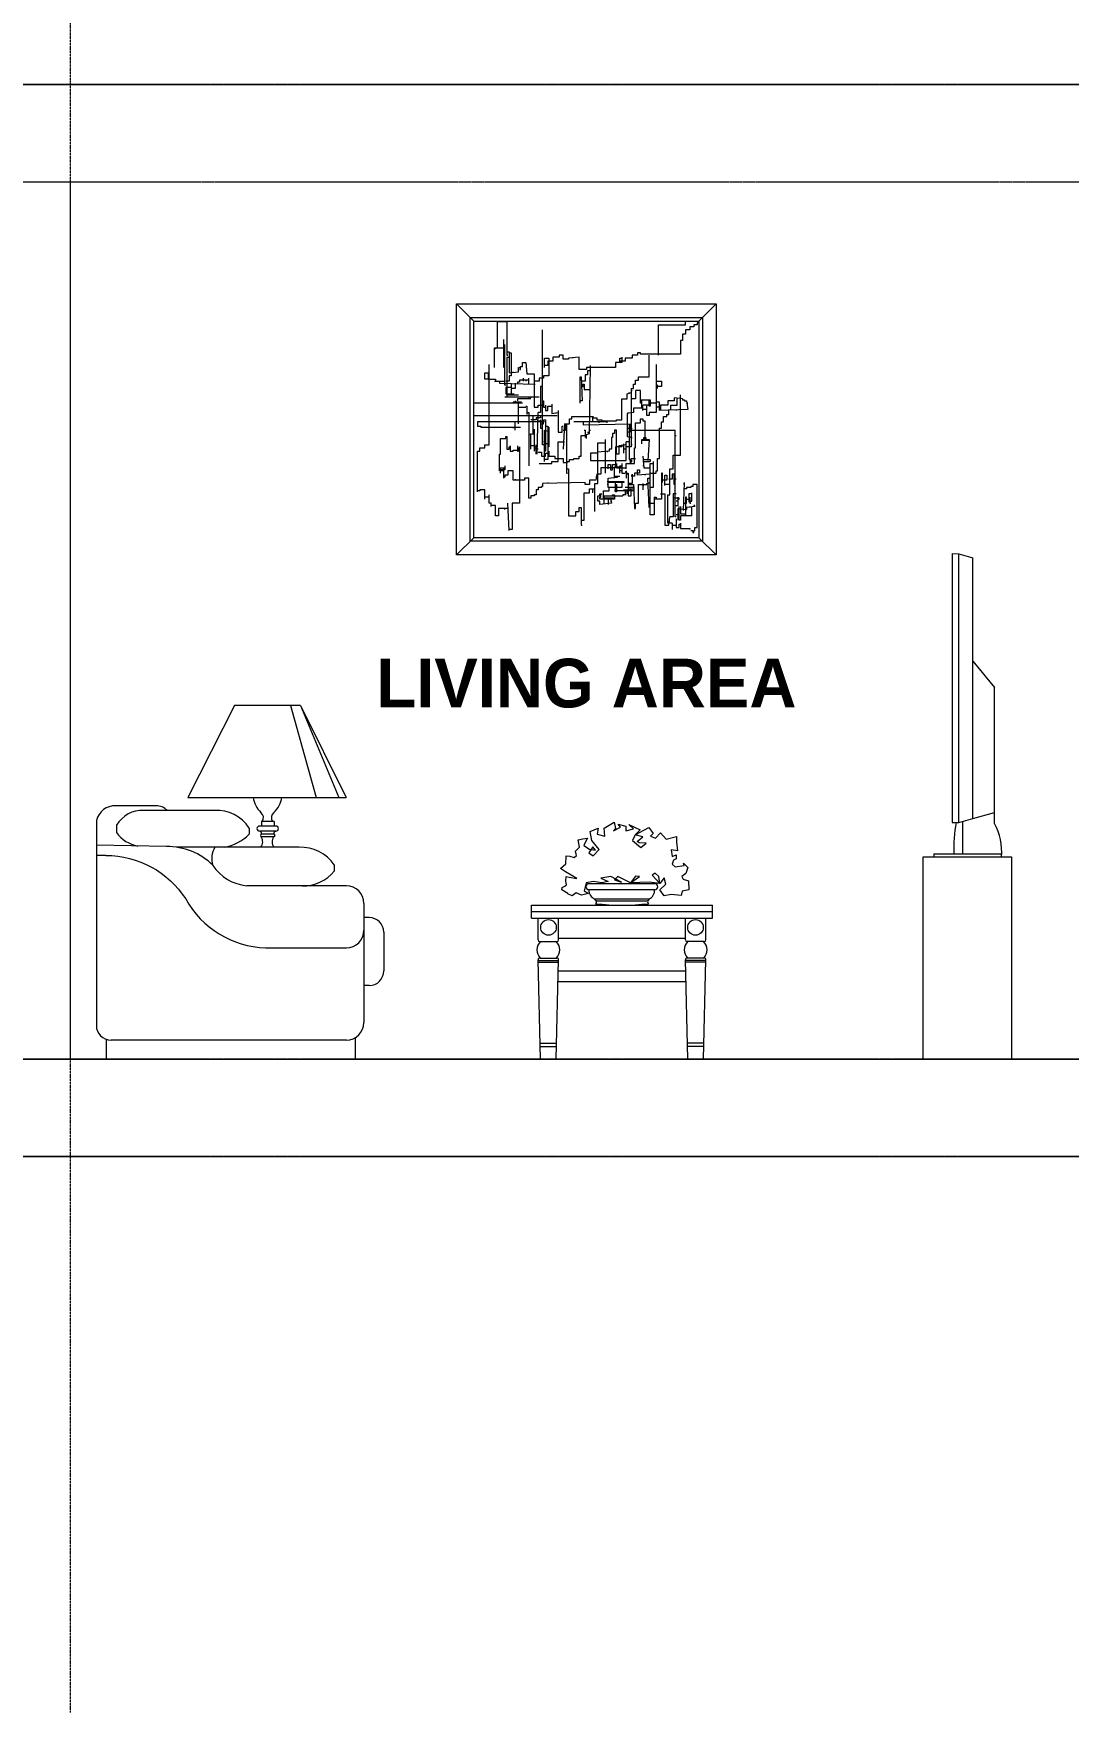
# Model space of a CAD drawing. Header units: millimetres. Extents: x 1634676 to 2568129, y -408635 to -190573.
# Drawn here: x 2462562 to 2465747, y -359961 to -354794 of the extents above; entities that cross this region are included whole.
import ezdxf
from ezdxf.enums import TextEntityAlignment as Align

# ---------------------------------------------------------------- set-up
doc = ezdxf.new("R2010")
doc.units = ezdxf.units.MM
doc.header["$MEASUREMENT"] = 0
for name, pattern in [('CENTERX2', [4, 2.5, -0.5, 0.5, -0.5]), ('PHANTOM', [2.5, 1.25, -0.25, 0.25, -0.25, 0.25, -0.25]), ('PHANTOMX2', [5, 2.5, -0.5, 0.5, -0.5, 0.5, -0.5])]:
    doc.linetypes.add(name, pattern=pattern)
doc.layers.get('0').update_dxf_attribs({"lineweight": 15})
for name, color, linetype, lineweight in [('.2', 2, 'Continuous', 20), ('ST-ANNOT_A', 74, 'Continuous', 20), ('ST-DIM_E', 250, 'Continuous', 13), ('ST-GRID_E', 250, 'PHANTOM', 15), ('ST-HATCH_E', 250, 'Continuous', 9)]:
    doc.layers.add(name, color=color, linetype=linetype, lineweight=lineweight)
doc.styles.add('ST_TEXT', font='romans.shx', dxfattribs={"width": 0.75})
doc.styles.add('txt100-2', font='GOTHICB.TTF', dxfattribs={"height": 0.2})

# ---------------------------------------------------------------- blocks, each defined once
blk = doc.blocks.new('sfdfsdfff')
at = {"layer": 'ST-DIM_E', "linetype": 'PHANTOMX2', "ltscale": 2}
for p, q in [((1649162.4, -272743.3), (1631761, -272743.3)), ((1649162.4, -275743.3), (1631927.5, -275743.3)), ((1649162.4, -276043.3), (1632708.2, -276043.3))]:
    blk.add_line(p, q, dxfattribs=at)
blk = doc.blocks.new('*U1402')
at = {"layer": 'ST-GRID_E', "ltscale": 5}
blk.add_line((0, 0), (0, -18902), dxfattribs=at)
at = {"layer": 'ST-ANNOT_A', "color": 7, "style": 'ST_TEXT', "width": 0.75}
blk.add_attdef('A', text='', height=800, dxfattribs=at).set_placement((0, 1300), align=Align.MIDDLE_CENTER)
blk = doc.blocks.new('sfsdfsdf')
at = {"layer": 'ST-DIM_E', "ltscale": 2, "xscale": 0.375, "yscale": 0.375, "zscale": 0.375}
blk.add_blockref('*U1402', (1637534.5, -270665.7), dxfattribs=at)

msp = doc.modelspace()

# ---------------------------------------------------------------- linework, layer by layer
at = {"layer": '.2', "ltscale": 2}
for p, q in [((2460675.1, -354950.8), (2472802.7, -354950.8)), ((2456754.6, -358250.8), (2473744.1, -358250.8))]:
    msp.add_line(p, q, dxfattribs=at)
at = {"layer": '.2', "color": 1, "linetype": 'Continuous', "ltscale": 3}
msp.add_line((2460925.1, -357950.8), (2470952.7, -357950.8), dxfattribs=at)
at = {"layer": '.2', "linetype": 'CENTERX2', "ltscale": 2}
msp.add_lwpolyline([(2460240.3, -355250.8), (2474704, -355250.8)], dxfattribs=at)
at = {"layer": 'ST-HATCH_E', "linetype": 'Continuous', "lineweight": 5, "ltscale": 3}
for p, q in [((2462675.1, -355250.8), (2462675.1, -357950.8)), ((2463863.2, -355625.6), (2464663.2, -355625.6)), ((2463863.2, -356398.9), (2463863.2, -355625.6)), ((2463916.5, -355678.9), (2463863.2, -355625.6)), ((2464609.9, -355678.9), (2464663.2, -355625.6)), ((2464663.2, -355625.6), (2464663.2, -356398.9)), ((2463989.8, -355761), (2463989.8, -355680.7)), ((2463989.8, -355680.7), (2464018.8, -355680.7)), ((2464018.8, -355680.7), (2464018.8, -355783.5)), ((2464128.1, -356059.9), (2464128.1, -355706.4)), ((2464485.1, -355690.3), (2464568.7, -355690.3)), ((2464485.1, -355783.5), (2464485.1, -355690.3)), ((2464568.7, -355690.3), (2464568.7, -355678.9)), ((2464581.5, -355706.4), (2464568.7, -355706.4)), ((2464568.7, -355706.4), (2464568.7, -355719.2)), ((2464581.5, -355696.7), (2464581.5, -355706.4)), ((2464594.4, -355696.7), (2464581.5, -355696.7)), ((2464604.1, -355690.3), (2464594.4, -355690.3)), ((2464594.4, -355690.3), (2464594.4, -355696.7)), ((2464604.1, -355683.9), (2464604.1, -355690.3)), ((2464609.9, -355683.9), (2464604.1, -355683.9)), ((2463980.2, -355761), (2464009.1, -355761)), ((2463980.2, -355822.1), (2463980.2, -355761)), ((2463983.4, -355764.2), (2463980.2, -355764.2)), ((2463983.4, -355761), (2463983.4, -355764.2)), ((2464009.1, -355822.1), (2464009.1, -355735.3)), ((2464012.3, -355876.7), (2464012.3, -355751.4)), ((2464552.6, -355738.5), (2464552.6, -355780.3)), ((2464559, -355738.5), (2464552.6, -355738.5)), ((2464568.7, -355719.2), (2464559, -355719.2)), ((2464559, -355719.2), (2464559, -355738.5)), ((2463964.1, -356059.9), (2463964.1, -355812.4)), ((2464012.3, -355818.8), (2464009.1, -355818.8)), ((2464018.8, -355783.5), (2464022, -355783.5)), ((2464018.8, -355789.9), (2464025.2, -355789.9)), ((2464018.8, -355789.9), (2464018.8, -355912)), ((2464022, -355773.9), (2464025.2, -355773.9)), ((2464025.2, -355773.9), (2464025.2, -355838.1)), ((2464025.2, -355777.1), (2464031.6, -355777.1)), ((2464031.6, -355777.1), (2464031.6, -355847.8)), ((2464060.6, -355828.5), (2464060.6, -355818.8)), ((2464060.6, -355818.8), (2464067, -355818.8)), ((2464067, -355818.8), (2464067, -355806)), ((2464067, -355806), (2464076.7, -355806)), ((2464076.7, -355806), (2464079.9, -355841.3)), ((2464134.5, -355822.1), (2464134.5, -355793.1)), ((2464134.5, -355793.1), (2464147.4, -355793.1)), ((2464144.2, -355815.6), (2464134.5, -355815.6)), ((2464160.3, -355802.8), (2464144.2, -355802.8)), ((2464144.2, -355802.8), (2464144.2, -355815.6)), ((2464147.4, -355793.1), (2464147.4, -355847.8)), ((2464160.3, -355789.9), (2464160.3, -355802.8)), ((2464179.6, -355789.9), (2464160.3, -355789.9)), ((2464192.4, -355783.5), (2464179.6, -355783.5)), ((2464179.6, -355783.5), (2464179.6, -355789.9)), ((2464192.4, -355796.3), (2464192.4, -355783.5)), ((2464208.5, -355796.3), (2464192.4, -355796.3)), ((2464240.7, -355789.9), (2464208.5, -355793.1)), ((2464208.5, -355793.1), (2464208.5, -355796.3)), ((2464221.4, -355789.9), (2464221.4, -355793.1)), ((2464240.7, -355828.5), (2464240.7, -355789.9)), ((2464272.8, -356024.5), (2464276, -355815.6)), ((2464372.5, -355806), (2464353.2, -355806)), ((2464353.2, -355806), (2464353.2, -355822.1)), ((2464366.1, -355806), (2464366.1, -355793.1)), ((2464366.1, -355793.1), (2464372.5, -355793.1)), ((2464382.2, -355802.8), (2464366.1, -355802.8)), ((2464372.5, -355789.9), (2464372.5, -355806)), ((2464382.2, -355793.1), (2464382.2, -355802.8)), ((2464404.7, -355793.1), (2464382.2, -355793.1)), ((2464420.8, -355783.5), (2464404.7, -355783.5)), ((2464404.7, -355783.5), (2464404.7, -355793.1)), ((2464430.4, -355777.1), (2464420.8, -355777.1)), ((2464420.8, -355777.1), (2464420.8, -355783.5)), ((2464430.4, -355780.3), (2464430.4, -355777.1)), ((2464552.6, -355780.3), (2464430.4, -355780.3)), ((2464456.1, -355851), (2464456.1, -355783.5)), ((2464478.6, -355812.4), (2464478.6, -355960.2)), ((2463951.2, -355838.1), (2463964.1, -355838.1)), ((2463951.2, -355857.4), (2463951.2, -355838.1)), ((2463960.9, -355857.4), (2463951.2, -355857.4)), ((2463964.1, -355841.3), (2463960.9, -355841.3)), ((2463960.9, -355841.3), (2463960.9, -355857.4)), ((2463964.1, -355857.4), (2463983.4, -355857.4)), ((2463980.2, -355863.8), (2464009.1, -355863.8)), ((2463983.4, -355857.4), (2463983.4, -355863.8)), ((2463996.3, -355863.8), (2463996.3, -355870.3)), ((2463996.3, -355870.3), (2464105.6, -355873.5)), ((2464025.2, -355863.8), (2464015.5, -355863.8)), ((2464025.2, -355838.1), (2464054.1, -355834.9)), ((2464031.6, -355847.8), (2464025.2, -355847.8)), ((2464025.2, -355847.8), (2464025.2, -355863.8)), ((2464038.1, -355838.1), (2464038.1, -355834.9)), ((2464044.5, -355870.3), (2464044.5, -355886.3)), ((2464057.4, -355867), (2464050.9, -355867)), ((2464050.9, -355867), (2464050.9, -355873.5)), ((2464054.1, -355834.9), (2464054.1, -355822.1)), ((2464054.1, -355822.1), (2464057.4, -355822.1)), ((2464057.4, -355828.5), (2464060.6, -355828.5)), ((2464086.3, -355860.6), (2464057.4, -355860.6)), ((2464057.4, -355860.6), (2464057.4, -355867)), ((2464070.2, -355863.8), (2464070.2, -355854.2)), ((2464076.7, -355822.1), (2464079.9, -355822.1)), ((2464076.7, -355860.6), (2464076.7, -355863.8)), ((2464079.9, -355841.3), (2464102.4, -355841.3)), ((2464086.3, -355873.5), (2464086.3, -355854.2)), ((2464102.4, -355841.3), (2464102.4, -355944.2)), ((2464118.5, -355863.8), (2464105.6, -355863.8)), ((2464131.3, -355854.2), (2464118.5, -355854.2)), ((2464118.5, -355854.2), (2464118.5, -355863.8)), ((2464147.4, -355847.8), (2464131.3, -355847.8)), ((2464131.3, -355847.8), (2464131.3, -355854.2)), ((2464263.2, -355828.5), (2464240.7, -355828.5)), ((2464243.9, -355931.3), (2464243.9, -355851)), ((2464243.9, -355851), (2464247.1, -355851)), ((2464247.1, -355851), (2464250.3, -355924.9)), ((2464260, -355863.8), (2464250.3, -355863.8)), ((2464260, -355844.6), (2464260, -355863.8)), ((2464266.4, -355844.6), (2464260, -355844.6)), ((2464353.2, -355822.1), (2464263.2, -355822.1)), ((2464263.2, -355822.1), (2464263.2, -355828.5)), ((2464276, -355831.7), (2464266.4, -355831.7)), ((2464266.4, -355831.7), (2464266.4, -355844.6)), ((2464414.3, -355860.6), (2464424, -355860.6)), ((2464414.3, -355873.5), (2464414.3, -355860.6)), ((2464424, -355860.6), (2464424, -355851)), ((2464424, -355851), (2464456.1, -355851)), ((2464478.6, -355863.8), (2464494.7, -355863.8)), ((2464494.7, -355863.8), (2464494.7, -355879.9)), ((2464015.5, -355876.7), (2464012.3, -355876.7)), ((2464012.3, -355912), (2464118.5, -355912)), ((2464031.6, -355883.1), (2464015.5, -355883.1)), ((2464015.5, -355883.1), (2464015.5, -355902.4)), ((2464015.5, -355902.4), (2464041.3, -355902.4)), ((2464018.8, -355905.6), (2464054.1, -355905.6)), ((2464031.6, -355873.5), (2464031.6, -355883.1)), ((2464044.5, -355886.3), (2464031.6, -355886.3)), ((2464031.6, -355886.3), (2464031.6, -355902.4)), ((2464044.5, -355924.9), (2464044.5, -355928.1)), ((2464050.9, -355918.5), (2464050.9, -355924.9)), ((2464092.7, -355918.5), (2464050.9, -355918.5)), ((2464086.3, -355915.3), (2464086.3, -355918.5)), ((2464092.7, -355912), (2464092.7, -355915.3)), ((2464121.7, -355879.9), (2464121.7, -355960.2)), ((2464128.1, -355879.9), (2464121.7, -355879.9)), ((2464128.1, -355924.9), (2464131.3, -355924.9)), ((2464131.3, -355924.9), (2464131.3, -355944.2)), ((2464250.3, -355924.9), (2464243.9, -355924.9)), ((2464247.1, -355879.9), (2464253.5, -355879.9)), ((2464253.5, -355879.9), (2464253.5, -355873.5)), ((2464253.5, -355873.5), (2464256.7, -355873.5)), ((2464256.7, -355873.5), (2464256.7, -355889.5)), ((2464256.7, -355889.5), (2464272.8, -355889.5)), ((2464272.8, -355879.9), (2464276, -355879.9)), ((2464372.5, -355982.7), (2464372.5, -355918.5)), ((2464372.5, -355918.5), (2464388.6, -355918.5)), ((2464388.6, -355902.4), (2464401.5, -355899.2)), ((2464388.6, -355918.5), (2464388.6, -355902.4)), ((2464395, -355902.4), (2464395, -355899.2)), ((2464401.5, -355886.3), (2464401.5, -356066.3)), ((2464401.5, -355886.3), (2464407.9, -355886.3)), ((2464401.5, -355892.8), (2464404.7, -355892.8)), ((2464414.3, -355918.5), (2464401.5, -355918.5)), ((2464407.9, -355886.3), (2464407.9, -355873.5)), ((2464407.9, -355873.5), (2464414.3, -355873.5)), ((2464430.4, -355892.8), (2464414.3, -355892.8)), ((2464414.3, -355892.8), (2464414.3, -355918.5)), ((2464430.4, -355931.3), (2464430.4, -355892.8)), ((2464430.4, -355921.7), (2464459.3, -355921.7)), ((2464433.6, -355944.2), (2464433.6, -355924.9)), ((2464456.1, -355941), (2464456.1, -355921.7)), ((2464459.3, -355921.7), (2464459.3, -355941)), ((2464481.9, -355876.7), (2464478.6, -355876.7)), ((2464481.9, -355886.3), (2464481.9, -355876.7)), ((2464494.7, -355879.9), (2464481.9, -355879.9)), ((2464514, -355924.9), (2464514, -355937.7)), ((2464533.3, -355924.9), (2464514, -355924.9)), ((2464559, -355918.5), (2464533.3, -355915.3)), ((2464533.3, -355915.3), (2464533.3, -355924.9)), ((2464543, -355937.7), (2464543, -355918.5)), ((2464552.6, -356092), (2464552.6, -355905.6)), ((2464559, -355918.5), (2464559, -355921.7)), ((2464559, -355921.7), (2464565.5, -355921.7)), ((2464565.5, -355921.7), (2464565.5, -355924.9)), ((2464565.5, -355924.9), (2464571.9, -355924.9)), ((2464571.9, -355924.9), (2464575.1, -355950.6)), ((2464067, -355931.3), (2463916.5, -355931.3)), ((2463916.5, -355969.9), (2464173.1, -355969.9)), ((2464063.8, -355928.1), (2464038.1, -355928.1)), ((2464038.1, -355928.1), (2464038.1, -355931.3)), ((2464054.1, -355995.6), (2464054.1, -355931.3)), ((2464054.1, -355944.2), (2464076.7, -355944.2)), ((2464076.7, -355941), (2464079.9, -355941)), ((2464079.9, -355941), (2464079.9, -355966.7)), ((2464079.9, -355960.2), (2464086.3, -355960.2)), ((2464086.3, -355960.2), (2464086.3, -356124.1)), ((2464099.2, -356027.7), (2464099.2, -355973.1)), ((2464102.4, -355944.2), (2464115.2, -355944.2)), ((2464121.7, -355976.3), (2464108.8, -355976.3)), ((2464108.8, -355976.3), (2464108.8, -355982.7)), ((2464112, -356088.8), (2464115.2, -355960.2)), ((2464115.2, -355937.7), (2464128.1, -355937.7)), ((2464115.2, -355944.2), (2464115.2, -355937.7)), ((2464121.7, -355960.2), (2464115.2, -355960.2)), ((2464121.7, -355969.9), (2464121.7, -355976.3)), ((2464131.3, -355944.2), (2464137.8, -355944.2)), ((2464137.8, -355937.7), (2464137.8, -355953.8)), ((2464137.8, -355953.8), (2464144.2, -355953.8)), ((2464144.2, -355953.8), (2464144.2, -355941)), ((2464144.2, -355941), (2464157, -355941)), ((2464157, -355934.5), (2464157, -355963.5)), ((2464157, -355963.5), (2464176.3, -355960.2)), ((2464169.9, -355963.5), (2464169.9, -355960.2)), ((2464176.3, -355953.8), (2464176.3, -356021.3)), ((2464218.2, -355973.1), (2464285.7, -355973.1)), ((2464218.2, -355979.5), (2464218.2, -355973.1)), ((2464282.5, -355973.1), (2464282.5, -355989.2)), ((2464285.7, -355976.3), (2464295.3, -355976.3)), ((2464295.3, -355976.3), (2464295.3, -355982.7)), ((2464407.9, -355960.2), (2464388.6, -355963.5)), ((2464388.6, -355963.5), (2464388.6, -356034.2)), ((2464391.8, -355960.2), (2464391.8, -355963.5)), ((2464436.8, -355947.4), (2464407.9, -355947.4)), ((2464407.9, -355947.4), (2464407.9, -355960.2)), ((2464433.6, -355931.3), (2464430.4, -355931.3)), ((2464436.8, -355953.8), (2464436.8, -355937.7)), ((2464456.1, -355937.7), (2464436.8, -355937.7)), ((2464446.5, -355950.6), (2464436.8, -355950.6)), ((2464449.7, -355969.9), (2464449.7, -355937.7)), ((2464456.1, -355969.9), (2464449.7, -355969.9)), ((2464478.6, -355931.3), (2464456.1, -355931.3)), ((2464459.3, -355941), (2464456.1, -355941)), ((2464478.6, -355960.2), (2464456.1, -355960.2)), ((2464456.1, -355960.2), (2464456.1, -355969.9)), ((2464488.3, -355928.1), (2464478.6, -355928.1)), ((2464488.3, -355944.2), (2464478.6, -355944.2)), ((2464488.3, -355953.8), (2464488.3, -355928.1)), ((2464575.1, -355950.6), (2464488.3, -355953.8)), ((2464514, -355937.7), (2464491.5, -355937.7)), ((2464491.5, -355937.7), (2464491.5, -355953.8)), ((2464501.1, -355973.1), (2464510.8, -355973.1)), ((2464501.1, -355989.2), (2464501.1, -355973.1)), ((2464510.8, -355973.1), (2464510.8, -355966.7)), ((2464510.8, -355966.7), (2464517.2, -355966.7)), ((2464517.2, -355966.7), (2464517.2, -355950.6)), ((2464523.7, -355950.6), (2464523.7, -355937.7)), ((2464523.7, -355937.7), (2464543, -355937.7)), ((2464539.7, -355950.6), (2464539.7, -355953.8)), ((2464571.9, -355931.3), (2464575.1, -355931.3)), ((2464134.5, -355989.2), (2463928.7, -355989.2)), ((2463928.7, -355989.2), (2463928.7, -356002)), ((2463928.7, -356002), (2463938.4, -356002)), ((2463938.4, -356002), (2463938.4, -356005.2)), ((2463938.4, -356005.2), (2464060.6, -356005.2)), ((2464038.1, -356005.2), (2464038.1, -356008.5)), ((2464044.5, -356014.9), (2464044.5, -355989.2)), ((2464086.3, -356027.7), (2464102.4, -356024.5)), ((2464108.8, -355982.7), (2464092.7, -355982.7)), ((2464092.7, -356072.7), (2464092.7, -356024.5)), ((2464102.4, -356011.7), (2464102.4, -356079.2)), ((2464115.2, -355986), (2464121.7, -355986)), ((2464121.7, -355982.7), (2464121.7, -356008.5)), ((2464121.7, -356008.5), (2464124.9, -356008.5)), ((2464124.9, -355995.6), (2464131.3, -355995.6)), ((2464131.3, -355982.7), (2464137.8, -355982.7)), ((2464131.3, -355995.6), (2464131.3, -355982.7)), ((2464134.5, -356014.9), (2464144.2, -356018.1)), ((2464134.5, -356111.3), (2464134.5, -356014.9)), ((2464137.8, -355982.7), (2464137.8, -356079.2)), ((2464137.8, -356002), (2464144.2, -356002)), ((2464144.2, -356002), (2464144.2, -356104.9)), ((2464144.2, -356005.2), (2464147.4, -356005.2)), ((2464147.4, -356005.2), (2464147.4, -356066.3)), ((2464176.3, -356021.3), (2464189.2, -356021.3)), ((2464189.2, -356021.3), (2464189.2, -356002)), ((2464189.2, -356002), (2464192.4, -356002)), ((2464195.6, -355995.6), (2464192.4, -356072.7)), ((2464192.4, -356014.9), (2464198.9, -356014.9)), ((2464195.6, -355995.6), (2464211.7, -355995.6)), ((2464198.9, -356014.9), (2464198.9, -355998.8)), ((2464202.1, -355998.8), (2464202.1, -356146.6)), ((2464211.7, -355979.5), (2464218.2, -355979.5)), ((2464211.7, -355995.6), (2464211.7, -355979.5)), ((2464327.5, -355989.2), (2464224.6, -355989.2)), ((2464253.5, -355989.2), (2464253.5, -355998.8)), ((2464253.5, -355998.8), (2464401.5, -355995.6)), ((2464256.7, -356014.9), (2464260, -356014.9)), ((2464260, -356014.9), (2464260, -356037.4)), ((2464263.2, -356027.7), (2464272.8, -356024.5)), ((2464263.2, -356040.6), (2464263.2, -356027.7)), ((2464266.4, -356021.3), (2464269.6, -356021.3)), ((2464269.6, -356021.3), (2464269.6, -356024.5)), ((2464272.8, -356014.9), (2464276, -356014.9)), ((2464295.3, -355982.7), (2464311.4, -355982.7)), ((2464301.8, -355989.2), (2464301.8, -355992.4)), ((2464311.4, -355982.7), (2464311.4, -355986)), ((2464311.4, -355986), (2464356.4, -355986)), ((2464327.5, -355992.4), (2464327.5, -355989.2)), ((2464350, -356024.5), (2464343.6, -356024.5)), ((2464343.6, -356024.5), (2464343.6, -356037.4)), ((2464350, -356014.9), (2464350, -356024.5)), ((2464356.4, -356014.9), (2464350, -356014.9)), ((2464356.4, -355986), (2464356.4, -355982.7)), ((2464356.4, -355982.7), (2464372.5, -355982.7)), ((2464356.4, -356088.8), (2464356.4, -356014.9)), ((2464391.8, -356008.5), (2464404.7, -356008.5)), ((2464398.2, -356021.3), (2464391.8, -356021.3)), ((2464395, -355995.6), (2464395, -356104.9)), ((2464398.2, -355998.8), (2464398.2, -356021.3)), ((2464398.2, -356014.9), (2464536.5, -356014.9)), ((2464414.3, -355992.4), (2464430.4, -355992.4)), ((2464414.3, -356069.5), (2464414.3, -355992.4)), ((2464430.4, -355979.5), (2464436.8, -355979.5)), ((2464430.4, -355992.4), (2464430.4, -355979.5)), ((2464436.8, -355979.5), (2464436.8, -355986)), ((2464436.8, -355986), (2464443.3, -355986)), ((2464443.3, -355986), (2464443.3, -356043.8)), ((2464488.3, -356008.5), (2464494.7, -356008.5)), ((2464488.3, -356101.6), (2464488.3, -356008.5)), ((2464494.7, -356008.5), (2464494.7, -355989.2)), ((2464494.7, -355989.2), (2464501.1, -355989.2)), ((2464536.5, -356281.6), (2464536.5, -356014.9)), ((2463928.7, -356204.5), (2463928.7, -356079.2)), ((2463928.7, -356079.2), (2463935.2, -356079.2)), ((2463935.2, -356079.2), (2463935.2, -356069.5)), ((2463935.2, -356069.5), (2463951.2, -356069.5)), ((2463951.2, -356069.5), (2463951.2, -356059.9)), ((2463951.2, -356059.9), (2463964.1, -356059.9)), ((2463999.5, -356088.8), (2463999.5, -356040.6)), ((2463999.5, -356040.6), (2464015.5, -356040.6)), ((2464015.5, -356040.6), (2464015.5, -356034.2)), ((2464015.5, -356034.2), (2464018.8, -356034.2)), ((2464018.8, -356034.2), (2464018.8, -356072.7)), ((2464018.8, -356072.7), (2464025.2, -356072.7)), ((2464025.2, -356072.7), (2464025.2, -356066.3)), ((2464025.2, -356066.3), (2464028.4, -356066.3)), ((2464028.4, -356063.1), (2464028.4, -356079.2)), ((2464028.4, -356079.2), (2464038.1, -356079.2)), ((2464038.1, -356075.9), (2464050.9, -356075.9)), ((2464038.1, -356079.2), (2464038.1, -356075.9)), ((2464050.9, -356063.1), (2464050.9, -356079.2)), ((2464050.9, -356079.2), (2464054.1, -356079.2)), ((2464054.1, -356079.2), (2464054.1, -356069.5)), ((2464054.1, -356069.5), (2464057.4, -356069.5)), ((2464057.4, -356066.3), (2464057.4, -356239.8)), ((2464102.4, -356063.1), (2464092.7, -356063.1)), ((2464102.4, -356066.3), (2464108.8, -356066.3)), ((2464105.6, -356072.7), (2464102.4, -356072.7)), ((2464108.8, -356088.8), (2464108.8, -356059.9)), ((2464115.2, -356072.7), (2464108.8, -356072.7)), ((2464131.3, -356059.9), (2464128.1, -356059.9)), ((2464134.5, -356050.2), (2464131.3, -356050.2)), ((2464137.8, -356079.2), (2464134.5, -356079.2)), ((2464144.2, -356056.7), (2464137.8, -356056.7)), ((2464147.4, -356066.3), (2464144.2, -356066.3)), ((2464147.4, -356079.2), (2464147.4, -356095.2)), ((2464176.3, -356050.2), (2464195.6, -356050.2)), ((2464176.3, -356111.3), (2464176.3, -356050.2)), ((2464247.1, -356030.9), (2464263.2, -356030.9)), ((2464247.1, -356095.2), (2464247.1, -356030.9)), ((2464298.5, -356178.8), (2464298.5, -356053.4)), ((2464298.5, -356053.4), (2464321.1, -356053.4)), ((2464333.9, -356079.2), (2464298.5, -356082.4)), ((2464321.1, -356043.8), (2464321.1, -356146.6)), ((2464327.5, -356079.2), (2464327.5, -356082.4)), ((2464340.4, -356072.7), (2464333.9, -356072.7)), ((2464333.9, -356072.7), (2464333.9, -356079.2)), ((2464340.4, -356037.4), (2464340.4, -356072.7)), ((2464343.6, -356037.4), (2464340.4, -356037.4)), ((2464372.5, -356066.3), (2464353.2, -356066.3)), ((2464353.2, -356066.3), (2464353.2, -356130.6)), ((2464385.4, -356059.9), (2464362.9, -356063.1)), ((2464362.9, -356063.1), (2464362.9, -356088.8)), ((2464372.5, -356059.9), (2464372.5, -356066.3)), ((2464378.9, -356085.6), (2464378.9, -356056.7)), ((2464385.4, -356072.7), (2464378.9, -356072.7)), ((2464385.4, -356108.1), (2464385.4, -356050.2)), ((2464395, -356050.2), (2464385.4, -356050.2)), ((2464401.5, -356066.3), (2464385.4, -356066.3)), ((2464388.6, -356034.2), (2464404.7, -356037.4)), ((2464398.2, -356034.2), (2464398.2, -356037.4)), ((2464404.7, -356059.9), (2464401.5, -356059.9)), ((2464411.1, -356069.5), (2464414.3, -356069.5)), ((2464411.1, -356117.7), (2464411.1, -356069.5)), ((2464433.6, -356056.7), (2464433.6, -356043.8)), ((2464433.6, -356043.8), (2464440, -356043.8)), ((2464456.1, -356047), (2464433.6, -356047)), ((2464440, -356043.8), (2464440, -356037.4)), ((2464440, -356037.4), (2464446.5, -356037.4)), ((2464443.3, -356043.8), (2464456.1, -356043.8)), ((2464446.5, -356037.4), (2464446.5, -356047)), ((2464456.1, -356043.8), (2464452.9, -356108.1)), ((2464536.5, -356030.9), (2464539.7, -356030.9)), ((2463996.3, -356140.2), (2463996.3, -356088.8)), ((2463996.3, -356088.8), (2463999.5, -356088.8)), ((2463999.5, -356146.6), (2463999.5, -356130.6)), ((2463999.5, -356130.6), (2464012.3, -356130.6)), ((2464012.3, -356124.1), (2464012.3, -356137)), ((2464108.8, -356085.6), (2464112, -356085.6)), ((2464115.2, -356082.4), (2464124.9, -356082.4)), ((2464118.5, -356117.7), (2464157, -356117.7)), ((2464124.9, -356082.4), (2464124.9, -356095.2)), ((2464124.9, -356095.2), (2464137.8, -356095.2)), ((2464144.2, -356104.9), (2464134.5, -356104.9)), ((2464137.8, -356085.6), (2464147.4, -356085.6)), ((2464137.8, -356095.2), (2464137.8, -356085.6)), ((2464147.4, -356095.2), (2464166.7, -356095.2)), ((2464157, -356117.7), (2464157, -356111.3)), ((2464157, -356111.3), (2464176.3, -356111.3)), ((2464166.7, -356095.2), (2464166.7, -356101.6)), ((2464166.7, -356101.6), (2464192.4, -356101.6)), ((2464192.4, -356101.6), (2464192.4, -356114.5)), ((2464192.4, -356114.5), (2464205.3, -356114.5)), ((2464205.3, -356111.3), (2464211.7, -356111.3)), ((2464211.7, -356111.3), (2464211.7, -356104.9)), ((2464211.7, -356104.9), (2464224.6, -356104.9)), ((2464224.6, -356104.9), (2464224.6, -356101.6)), ((2464224.6, -356101.6), (2464240.7, -356101.6)), ((2464240.7, -356101.6), (2464240.7, -356095.2)), ((2464240.7, -356095.2), (2464247.1, -356095.2)), ((2464276, -356085.6), (2464276, -356108.1)), ((2464298.5, -356085.6), (2464276, -356085.6)), ((2464276, -356108.1), (2464385.4, -356108.1)), ((2464353.2, -356130.6), (2464308.2, -356130.6)), ((2464308.2, -356130.6), (2464308.2, -356149.9)), ((2464330.7, -356133.8), (2464330.7, -356120.9)), ((2464330.7, -356120.9), (2464337.1, -356120.9)), ((2464337.1, -356120.9), (2464337.1, -356137)), ((2464343.6, -356120.9), (2464356.4, -356120.9)), ((2464343.6, -356137), (2464343.6, -356120.9)), ((2464350, -356162.7), (2464350, -356127.4)), ((2464350, -356127.4), (2464372.5, -356127.4)), ((2464362.9, -356088.8), (2464356.4, -356088.8)), ((2464356.4, -356117.7), (2464356.4, -356130.6)), ((2464356.4, -356130.6), (2464385.4, -356130.6)), ((2464366.1, -356146.6), (2464366.1, -356124.1)), ((2464366.1, -356124.1), (2464372.5, -356124.1)), ((2464372.5, -356117.7), (2464372.5, -356146.6)), ((2464385.4, -356133.8), (2464385.4, -356117.7)), ((2464385.4, -356117.7), (2464411.1, -356117.7)), ((2464395, -356104.9), (2464398.2, -356104.9)), ((2464398.2, -356104.9), (2464398.2, -356117.7)), ((2464401.5, -356117.7), (2464401.5, -356101.6)), ((2464401.5, -356101.6), (2464414.3, -356101.6)), ((2464401.5, -356108.1), (2464404.7, -356108.1)), ((2464404.7, -356111.3), (2464401.5, -356111.3)), ((2464436.8, -356095.2), (2464440, -356130.6)), ((2464436.8, -356104.9), (2464459.3, -356104.9)), ((2464436.8, -356111.3), (2464459.3, -356111.3)), ((2464440, -356124.1), (2464436.8, -356124.1)), ((2464440, -356130.6), (2464459.3, -356130.6)), ((2464459.3, -356104.9), (2464459.3, -356111.3)), ((2464459.3, -356275.2), (2464459.3, -356117.7)), ((2464459.3, -356117.7), (2464469, -356117.7)), ((2464469, -356111.3), (2464469, -356191.6)), ((2464481.9, -356140.2), (2464481.9, -356101.6)), ((2464481.9, -356101.6), (2464488.3, -356101.6)), ((2464530.1, -356092), (2464552.6, -356092)), ((2464530.1, -356133.8), (2464530.1, -356092)), ((2464012.3, -356137), (2463996.3, -356137)), ((2464005.9, -356140.2), (2463999.5, -356140.2)), ((2464005.9, -356137), (2464005.9, -356140.2)), ((2464009.1, -356162.7), (2464009.1, -356133.8)), ((2464012.3, -356159.5), (2464009.1, -356159.5)), ((2464022, -356153.1), (2464012.3, -356153.1)), ((2464012.3, -356153.1), (2464012.3, -356159.5)), ((2464022, -356140.2), (2464022, -356153.1)), ((2464038.1, -356140.2), (2464022, -356140.2)), ((2464038.1, -356169.1), (2464038.1, -356140.2)), ((2464073.4, -356169.1), (2464038.1, -356169.1)), ((2464044.5, -356165.9), (2464044.5, -356169.1)), ((2464086.3, -356162.7), (2464073.4, -356162.7)), ((2464073.4, -356162.7), (2464073.4, -356169.1)), ((2464086.3, -356223.8), (2464086.3, -356162.7)), ((2464260, -356175.6), (2464128.1, -356178.8)), ((2464128.1, -356178.8), (2464128.1, -356188.4)), ((2464144.2, -356175.6), (2464144.2, -356178.8)), ((2464202.1, -356146.6), (2464205.3, -356146.6)), ((2464205.3, -356133.8), (2464208.5, -356133.8)), ((2464208.5, -356133.8), (2464208.5, -356278.4)), ((2464260, -356182), (2464260, -356175.6)), ((2464272.8, -356182), (2464260, -356182)), ((2464292.1, -356169.1), (2464272.8, -356169.1)), ((2464272.8, -356169.1), (2464272.8, -356182)), ((2464288.9, -356178.8), (2464298.5, -356178.8)), ((2464288.9, -356265.5), (2464288.9, -356178.8)), ((2464295.3, -356149.9), (2464292.1, -356169.1)), ((2464295.3, -356159.5), (2464292.1, -356159.5)), ((2464308.2, -356149.9), (2464295.3, -356149.9)), ((2464327.5, -356172.4), (2464378.9, -356172.4)), ((2464330.7, -356182), (2464327.5, -356182)), ((2464330.7, -356162.7), (2464359.6, -356159.5)), ((2464330.7, -356191.6), (2464330.7, -356162.7)), ((2464378.9, -356175.6), (2464330.7, -356175.6)), ((2464337.1, -356137), (2464343.6, -356137)), ((2464343.6, -356175.6), (2464343.6, -356172.4)), ((2464350, -356156.3), (2464366.1, -356156.3)), ((2464353.2, -356204.5), (2464353.2, -356172.4)), ((2464353.2, -356182), (2464356.4, -356182)), ((2464356.4, -356182), (2464356.4, -356204.5)), ((2464359.6, -356156.3), (2464359.6, -356159.5)), ((2464372.5, -356140.2), (2464366.1, -356140.2)), ((2464372.5, -356146.6), (2464382.2, -356146.6)), ((2464372.5, -356172.4), (2464372.5, -356191.6)), ((2464378.9, -356172.4), (2464378.9, -356175.6)), ((2464382.2, -356143.4), (2464385.4, -356143.4)), ((2464385.4, -356140.2), (2464385.4, -356162.7)), ((2464385.4, -356149.9), (2464388.6, -356149.9)), ((2464388.6, -356149.9), (2464388.6, -356146.6)), ((2464388.6, -356146.6), (2464391.8, -356146.6)), ((2464391.8, -356146.6), (2464391.8, -356217.3)), ((2464391.8, -356182), (2464407.9, -356182)), ((2464404.7, -356178.8), (2464395, -356178.8)), ((2464401.5, -356153.1), (2464404.7, -356153.1)), ((2464411.1, -356156.3), (2464401.5, -356156.3)), ((2464404.7, -356149.9), (2464404.7, -356178.8)), ((2464407.9, -356182), (2464411.1, -356255.9)), ((2464427.2, -356146.6), (2464411.1, -356146.6)), ((2464411.1, -356146.6), (2464411.1, -356156.3)), ((2464420.8, -356153.1), (2464420.8, -356137)), ((2464420.8, -356137), (2464427.2, -356137)), ((2464459.3, -356149.9), (2464420.8, -356153.1)), ((2464424, -356182), (2464449.7, -356182)), ((2464424, -356239.8), (2464424, -356182)), ((2464427.2, -356137), (2464427.2, -356146.6)), ((2464436.8, -356178.8), (2464436.8, -356198.1)), ((2464443.3, -356149.9), (2464443.3, -356153.1)), ((2464449.7, -356178.8), (2464459.3, -356175.6)), ((2464449.7, -356182), (2464449.7, -356178.8)), ((2464452.9, -356162.7), (2464459.3, -356162.7)), ((2464456.1, -356252.7), (2464452.9, -356162.7)), ((2464459.3, -356146.6), (2464478.6, -356146.6)), ((2464478.6, -356146.6), (2464478.6, -356140.2)), ((2464478.6, -356140.2), (2464481.9, -356140.2)), ((2464497.9, -356146.6), (2464494.7, -356146.6)), ((2464494.7, -356146.6), (2464494.7, -356227)), ((2464497.9, -356175.6), (2464497.9, -356146.6)), ((2464510.8, -356169.1), (2464497.9, -356169.1)), ((2464504.4, -356185.2), (2464504.4, -356153.1)), ((2464504.4, -356153.1), (2464510.8, -356153.1)), ((2464517.2, -356182), (2464504.4, -356182)), ((2464510.8, -356153.1), (2464510.8, -356169.1)), ((2464526.9, -356165.9), (2464517.2, -356165.9)), ((2464520.4, -356214.1), (2464520.4, -356133.8)), ((2464520.4, -356133.8), (2464530.1, -356133.8)), ((2464533.3, -356149.9), (2464526.9, -356149.9)), ((2464526.9, -356149.9), (2464526.9, -356165.9)), ((2464533.3, -356182), (2464533.3, -356149.9)), ((2464536.5, -356182), (2464533.3, -356182)), ((2464539.7, -356165.9), (2464536.5, -356165.9)), ((2464562.2, -356262.3), (2464565.5, -356175.6)), ((2464562.2, -356178.8), (2464565.5, -356178.8)), ((2464604.1, -356182), (2464591.2, -356182)), ((2464591.2, -356182), (2464591.2, -356188.4)), ((2464604.1, -356313.8), (2464604.1, -356182)), ((2463935.2, -356201.3), (2463928.7, -356201.3)), ((2463951.2, -356198.1), (2463935.2, -356198.1)), ((2463935.2, -356198.1), (2463935.2, -356201.3)), ((2463951.2, -356227), (2463951.2, -356198.1)), ((2463964.1, -356220.6), (2463951.2, -356220.6)), ((2463964.1, -356239.8), (2463964.1, -356214.1)), ((2464092.7, -356223.8), (2464086.3, -356223.8)), ((2464092.7, -356217.3), (2464092.7, -356223.8)), ((2464102.4, -356217.3), (2464092.7, -356217.3)), ((2464108.8, -356214.1), (2464102.4, -356214.1)), ((2464102.4, -356214.1), (2464102.4, -356217.3)), ((2464115.2, -356198.1), (2464108.8, -356198.1)), ((2464108.8, -356198.1), (2464108.8, -356214.1)), ((2464124.9, -356191.6), (2464115.2, -356191.6)), ((2464115.2, -356191.6), (2464115.2, -356198.1)), ((2464124.9, -356188.4), (2464124.9, -356191.6)), ((2464128.1, -356188.4), (2464124.9, -356188.4)), ((2464256.7, -356207.7), (2464272.8, -356207.7)), ((2464256.7, -356291.3), (2464256.7, -356207.7)), ((2464272.8, -356207.7), (2464272.8, -356194.8)), ((2464272.8, -356194.8), (2464288.9, -356194.8)), ((2464282.5, -356194.8), (2464282.5, -356207.7)), ((2464298.5, -356233.4), (2464298.5, -356217.3)), ((2464298.5, -356217.3), (2464305, -356217.3)), ((2464305, -356233.4), (2464298.5, -356233.4)), ((2464305, -356210.9), (2464311.4, -356210.9)), ((2464305, -356217.3), (2464305, -356210.9)), ((2464305, -356227), (2464305, -356220.6)), ((2464305, -356220.6), (2464308.2, -356220.6)), ((2464314.6, -356227), (2464305, -356227)), ((2464305, -356243.1), (2464305, -356233.4)), ((2464308.2, -356220.6), (2464308.2, -356214.1)), ((2464314.6, -356201.3), (2464333.9, -356201.3)), ((2464314.6, -356201.3), (2464314.6, -356227)), ((2464350, -356223.8), (2464314.6, -356223.8)), ((2464317.8, -356217.3), (2464375.7, -356217.3)), ((2464317.8, -356239.8), (2464317.8, -356217.3)), ((2464350, -356227), (2464317.8, -356227)), ((2464372.5, -356191.6), (2464330.7, -356191.6)), ((2464330.7, -356227), (2464330.7, -356243.1)), ((2464333.9, -356201.3), (2464333.9, -356191.6)), ((2464337.1, -356223.8), (2464340.4, -356239.8)), ((2464337.1, -356233.4), (2464340.4, -356233.4)), ((2464343.6, -356214.1), (2464350, -356214.1)), ((2464343.6, -356217.3), (2464343.6, -356214.1)), ((2464407.9, -356201.3), (2464350, -356201.3)), ((2464350, -356214.1), (2464350, -356227)), ((2464356.4, -356204.5), (2464353.2, -356204.5)), ((2464385.4, -356214.1), (2464375.7, -356214.1)), ((2464375.7, -356214.1), (2464375.7, -356217.3)), ((2464378.9, -356201.3), (2464378.9, -356198.1)), ((2464378.9, -356198.1), (2464398.2, -356198.1)), ((2464411.1, -356191.6), (2464382.2, -356191.6)), ((2464382.2, -356201.3), (2464382.2, -356210.9)), ((2464388.6, -356210.9), (2464388.6, -356198.1)), ((2464391.8, -356207.7), (2464388.6, -356207.7)), ((2464391.8, -356217.3), (2464401.5, -356217.3)), ((2464398.2, -356198.1), (2464398.2, -356191.6)), ((2464401.5, -356194.8), (2464411.1, -356194.8)), ((2464401.5, -356217.3), (2464401.5, -356194.8)), ((2464436.8, -356185.2), (2464440, -356185.2)), ((2464469, -356191.6), (2464459.3, -356191.6)), ((2464472.2, -356220.6), (2464472.2, -356275.2)), ((2464472.2, -356220.6), (2464478.6, -356220.6)), ((2464494.7, -356227), (2464472.2, -356227)), ((2464478.6, -356220.6), (2464478.6, -356227)), ((2464491.5, -356210.9), (2464504.4, -356210.9)), ((2464504.4, -356210.9), (2464504.4, -356307.3)), ((2464514, -356300.9), (2464514, -356214.1)), ((2464514, -356214.1), (2464520.4, -356214.1)), ((2464539.7, -356210.9), (2464530.1, -356210.9)), ((2464530.1, -356210.9), (2464530.1, -356281.6)), ((2464549.4, -356223.8), (2464533.3, -356223.8)), ((2464546.2, -356233.4), (2464539.7, -356233.4)), ((2464546.2, -356246.3), (2464546.2, -356220.6)), ((2464546.2, -356227), (2464549.4, -356227)), ((2464549.4, -356227), (2464549.4, -356223.8)), ((2464571.9, -356194.8), (2464562.2, -356194.8)), ((2464571.9, -356220.6), (2464568.7, -356220.6)), ((2464568.7, -356220.6), (2464568.7, -356278.4)), ((2464584.8, -356191.6), (2464571.9, -356191.6)), ((2464571.9, -356191.6), (2464571.9, -356194.8)), ((2464571.9, -356239.8), (2464571.9, -356220.6)), ((2464571.9, -356227), (2464581.5, -356227)), ((2464578.3, -356210.9), (2464578.3, -356236.6)), ((2464588, -356210.9), (2464578.3, -356210.9)), ((2464581.5, -356220.6), (2464581.5, -356239.8)), ((2464584.8, -356188.4), (2464584.8, -356191.6)), ((2464591.2, -356188.4), (2464584.8, -356188.4)), ((2464584.8, -356233.4), (2464588, -356233.4)), ((2464588, -356233.4), (2464588, -356207.7)), ((2463970.5, -356239.8), (2463964.1, -356239.8)), ((2463970.5, -356249.5), (2463970.5, -356239.8)), ((2463983.4, -356246.3), (2463970.5, -356246.3)), ((2463983.4, -356278.4), (2463983.4, -356246.3)), ((2463993, -356278.4), (2463983.4, -356278.4)), ((2463993, -356255.9), (2463993, -356278.4)), ((2464022, -356255.9), (2463993, -356255.9)), ((2464012.3, -356259.1), (2464012.3, -356255.9)), ((2464025.2, -356323.4), (2464022, -356239.8)), ((2464057.4, -356239.8), (2464034.8, -356239.8)), ((2464034.8, -356239.8), (2464034.8, -356320.2)), ((2464208.5, -356278.4), (2464231, -356278.4)), ((2464231, -356278.4), (2464231, -356265.5)), ((2464231, -356265.5), (2464240.7, -356265.5)), ((2464240.7, -356265.5), (2464240.7, -356252.7)), ((2464240.7, -356252.7), (2464247.1, -356252.7)), ((2464247.1, -356252.7), (2464247.1, -356307.3)), ((2464340.4, -356239.8), (2464305, -356243.1)), ((2464411.1, -356255.9), (2464414.3, -356255.9)), ((2464414.3, -356239.8), (2464424, -356239.8)), ((2464414.3, -356255.9), (2464414.3, -356239.8)), ((2464459.3, -356249.5), (2464456.1, -356249.5)), ((2464459.3, -356239.8), (2464472.2, -356239.8)), ((2464472.2, -356275.2), (2464459.3, -356275.2)), ((2464517.2, -356307.3), (2464520.4, -356281.6)), ((2464530.1, -356281.6), (2464520.4, -356281.6)), ((2464536.5, -356246.3), (2464546.2, -356246.3)), ((2464539.7, -356281.6), (2464536.5, -356281.6)), ((2464549.4, -356275.2), (2464539.7, -356275.2)), ((2464546.2, -356291.3), (2464546.2, -356255.9)), ((2464546.2, -356255.9), (2464571.9, -356259.1)), ((2464549.4, -356291.3), (2464549.4, -356249.5)), ((2464552.6, -356249.5), (2464552.6, -356272)), ((2464552.6, -356272), (2464568.7, -356272)), ((2464588, -356278.4), (2464552.6, -356278.4)), ((2464552.6, -356278.4), (2464552.6, -356291.3)), ((2464565.5, -356239.8), (2464571.9, -356239.8)), ((2464597.6, -356249.5), (2464571.9, -356252.7)), ((2464571.9, -356252.7), (2464571.9, -356259.1)), ((2464581.5, -356239.8), (2464584.8, -356239.8)), ((2464581.5, -356249.5), (2464581.5, -356252.7)), ((2464588, -356278.4), (2464588, -356249.5)), ((2464597.6, -356246.3), (2464594.4, -356246.3)), ((2464594.4, -356246.3), (2464594.4, -356249.5)), ((2464597.6, -356249.5), (2464597.6, -356246.3)), ((2464034.8, -356320.2), (2464025.2, -356320.2)), ((2464247.1, -356307.3), (2464250.3, -356307.3)), ((2464250.3, -356291.3), (2464256.7, -356291.3)), ((2464504.4, -356307.3), (2464517.2, -356307.3)), ((2464526.9, -356300.9), (2464514, -356300.9)), ((2464517.2, -356294.5), (2464520.4, -356294.5)), ((2464526.9, -356300.9), (2464526.9, -356320.2)), ((2464526.9, -356307.3), (2464539.7, -356307.3)), ((2464539.7, -356288), (2464539.7, -356313.8)), ((2464539.7, -356313.8), (2464549.4, -356313.8)), ((2464552.6, -356291.3), (2464549.4, -356291.3)), ((2464549.4, -356313.8), (2464549.4, -356304.1)), ((2464549.4, -356304.1), (2464552.6, -356304.1)), ((2464552.6, -356300.9), (2464552.6, -356317)), ((2464552.6, -356317), (2464581.5, -356317)), ((2464581.5, -356317), (2464581.5, -356320.2)), ((2464584.8, -356323.4), (2464591.2, -356323.4)), ((2464591.2, -356323.4), (2464591.2, -356329.8)), ((2464591.2, -356329.8), (2464594.4, -356329.8)), ((2464594.4, -356329.8), (2464594.4, -356323.4)), ((2464594.4, -356323.4), (2464597.6, -356323.4)), ((2464597.6, -356323.4), (2464597.6, -356313.8)), ((2464597.6, -356313.8), (2464604.1, -356313.8)), ((2463916.5, -356345.6), (2463863.2, -356398.9)), ((2464609.9, -356345.6), (2464663.2, -356398.9)), ((2464663.2, -356398.9), (2463863.2, -356398.9)), ((2465389.2, -356394.8), (2465410, -356395)), ((2465389.2, -356394.8), (2465389.2, -357222.6)), ((2465410, -356395), (2465452.6, -356407.5)), ((2465410, -357222.4), (2465410, -356395)), ((2465452.6, -357209.8), (2465452.6, -356407.5)), ((2465452.6, -356726.1), (2465519.2, -356806.6)), ((2465519.2, -357225.4), (2465519.2, -356806.6)), ((2463180.3, -356862.5), (2463036.3, -357144.9)), ((2463383.1, -356862.5), (2463180.3, -356862.5)), ((2463352.4, -356862.5), (2463431.3, -357144.9)), ((2463383.1, -356862.5), (2463524.1, -357144.9)), ((2463383.1, -356862.5), (2463501.1, -357144.9)), ((2463036.3, -357144.9), (2463524.1, -357144.9)), ((2462755.2, -357215.9), (2462755.2, -357846.9)), ((2462939.7, -357170.8), (2462814.8, -357170.8)), ((2463119.1, -357185.1), (2462901, -357185.1)), ((2465410, -357222.4), (2465452.6, -357209.8)), ((2465452.6, -357209.8), (2465519.2, -357192)), ((2462817.6, -357230.3), (2462817.6, -357253.4)), ((2463225.5, -357239.3), (2463225.5, -357258.5)), ((2463307.9, -357233.3), (2463257.2, -357233.3)), ((2463307.9, -357248.7), (2463257.2, -357248.7)), ((2463263, -357218.9), (2463263, -357233.3)), ((2463302.1, -357218.9), (2463263, -357218.9)), ((2463300.8, -357257.8), (2463264.3, -357257.8)), ((2463300.8, -357266.5), (2463264.3, -357266.5)), ((2463302.1, -357218.9), (2463302.1, -357233.3)), ((2464275, -357250.2), (2464299.3, -357239.5)), ((2464279.9, -357277.4), (2464275, -357250.2)), ((2464299.3, -357239.5), (2464296.4, -357258)), ((2464296.4, -357258), (2464319.7, -357264.8)), ((2464317.8, -357239.5), (2464348.9, -357221.1)), ((2464319.7, -357264.8), (2464317.8, -357239.5)), ((2464346.9, -357248.3), (2464368.3, -357236.6)), ((2464352.7, -357240.5), (2464346.9, -357248.3)), ((2464348.9, -357221.1), (2464352.7, -357240.5)), ((2464368.3, -357236.6), (2464361.5, -357227.9)), ((2464361.5, -357227.9), (2464384.8, -357233.7)), ((2464384.8, -357233.7), (2464384.8, -357248.3)), ((2464384.8, -357248.3), (2464408.1, -357241.5)), ((2464408.1, -357241.5), (2464393.5, -357228.9)), ((2464393.5, -357228.9), (2464428.5, -357244.4)), ((2464413, -357259.9), (2464405.2, -357277.4)), ((2464413, -357259.9), (2464455.7, -357237.6)), ((2464428.5, -357244.4), (2464413, -357259.9)), ((2464437.2, -357266.7), (2464413, -357259.9)), ((2464419.8, -357280.3), (2464437.2, -357266.7)), ((2464455.7, -357237.6), (2464469.3, -357256)), ((2464469.3, -357256), (2464460.6, -357264.8)), ((2464460.6, -357264.8), (2464476.1, -357270.6)), ((2464476.1, -357270.6), (2464491.6, -357254.1)), ((2464491.6, -357254.1), (2464509.1, -357273.5)), ((2464509.1, -357273.5), (2464540.2, -357265.8)), ((2464540.2, -357265.8), (2464541.2, -357283.2)), ((2465389.2, -357222.6), (2465410, -357222.4)), ((2462970.8, -357296.6), (2462755.2, -357292.5)), ((2463379.2, -357298.5), (2463002.2, -357298.5)), ((2464229.4, -357310.4), (2464242, -357297.8)), ((2464233.3, -357324), (2464229.4, -357310.4)), ((2464238.1, -357275.5), (2464252.7, -357272.6)), ((2464242, -357297.8), (2464238.1, -357275.5)), ((2464252.7, -357272.6), (2464266.3, -357270.6)), ((2464260.5, -357281.3), (2464255.6, -357292.9)), ((2464255.6, -357292.9), (2464273.1, -357304.6)), ((2464266.3, -357270.6), (2464260.5, -357281.3)), ((2464282.8, -357296.8), (2464271.2, -357315.3)), ((2464271.2, -357315.3), (2464283.8, -357325)), ((2464273.1, -357304.6), (2464291.6, -357307.5)), ((2464303.2, -357305.6), (2464279.9, -357277.4)), ((2464291.6, -357307.5), (2464282.8, -357296.8)), ((2464283.8, -357325), (2464303.2, -357305.6)), ((2464405.2, -357277.4), (2464431.4, -357299.7)), ((2464425.6, -357285.2), (2464419.8, -357280.3)), ((2464447, -357286.1), (2464425.6, -357285.2)), ((2464431.4, -357299.7), (2464447, -357286.1)), ((2464544.1, -357309.4), (2464524.7, -357306.5)), ((2464524.7, -357306.5), (2464527.6, -357326.9)), ((2464541.2, -357283.2), (2464544.1, -357309.4)), ((2465333.2, -357318.7), (2465541.6, -357318.7)), ((2465333.2, -357318.7), (2465333.2, -357327.8)), ((2462784.5, -357323.6), (2462755.2, -357323.6)), ((2463487.5, -357352.6), (2463487.5, -357371.9)), ((2464183.7, -357363.8), (2464200.3, -357349.2)), ((2464199.3, -357374.5), (2464183.7, -357363.8)), ((2464200.3, -357349.2), (2464201.2, -357325)), ((2464201.2, -357325), (2464212.9, -357325.9)), ((2464212.9, -357325.9), (2464225.5, -357329.8)), ((2464225.5, -357329.8), (2464233.3, -357324)), ((2464527.6, -357326.9), (2464539.2, -357322.1)), ((2464531.5, -357338.6), (2464527.6, -357350.2)), ((2464527.6, -357350.2), (2464536.3, -357358.9)), ((2464539.2, -357333.7), (2464531.5, -357338.6)), ((2464536.3, -357358.9), (2464564.5, -357355.1)), ((2464539.2, -357322.1), (2464539.2, -357333.7)), ((2464564.5, -357355.1), (2464562.5, -357347.3)), ((2464562.5, -357347.3), (2464575.2, -357360.9)), ((2464575.2, -357360.9), (2464569.3, -357379.3)), ((2465333.2, -357327.8), (2465541, -357327.8)), ((2463524.7, -357417), (2463218.1, -357417)), ((2464187.6, -357429.8), (2464188.6, -357422)), ((2464188.6, -357422), (2464197.3, -357418.1)), ((2464197.3, -357418.1), (2464202.2, -357414.3)), ((2464234.2, -357394.8), (2464199.3, -357374.5)), ((2464200.3, -357402.6), (2464201.2, -357388.1)), ((2464202.2, -357414.3), (2464200.3, -357402.6)), ((2464201.2, -357388.1), (2464210, -357391)), ((2464210, -357391), (2464234.2, -357394.8)), ((2464262.4, -357407.5), (2464256.6, -357432.7)), ((2464283.8, -357403.6), (2464262.4, -357407.5)), ((2464473.4, -357410.7), (2464271.2, -357410.7)), ((2464311, -357408.4), (2464283.8, -357403.6)), ((2464338.2, -357388.1), (2464308.1, -357393.9)), ((2464308.1, -357393.9), (2464330.4, -357403.6)), ((2464330.4, -357403.6), (2464311, -357408.4)), ((2464371.2, -357405.5), (2464338.2, -357388.1)), ((2464360.5, -357388.1), (2464349.8, -357398.7)), ((2464349.8, -357398.7), (2464371.2, -357405.5)), ((2464399.4, -357408.4), (2464360.5, -357388.1)), ((2464414.9, -357387.1), (2464399.4, -357408.4)), ((2464399.4, -357408.4), (2464426.6, -357389)), ((2464456.7, -357405.5), (2464399.4, -357408.4)), ((2464426.6, -357389), (2464414.9, -357387.1)), ((2464489.2, -357409.7), (2464456.7, -357405.5)), ((2464475.1, -357378.3), (2464465.4, -357384.2)), ((2464465.4, -357384.2), (2464489.2, -357409.7)), ((2464486.8, -357389), (2464475.1, -357378.3)), ((2464489.2, -357409.7), (2464486.8, -357389)), ((2464502.3, -357392.9), (2464489.2, -357409.7)), ((2464489.2, -357429.9), (2464508.1, -357412.3)), ((2464508.1, -357412.3), (2464502.3, -357392.9)), ((2464569.3, -357379.3), (2464556.7, -357388.1)), ((2464556.7, -357388.1), (2464561.6, -357396.8)), ((2464561.6, -357396.8), (2464578.1, -357401.6)), ((2464578.1, -357401.6), (2464579, -357429.8)), ((2463578.9, -357471.2), (2463578.9, -357837.8)), ((2464206.1, -357440.5), (2464187.6, -357429.8)), ((2464206.1, -357441.4), (2464206.1, -357440.5)), ((2464219.7, -357448.2), (2464206.1, -357441.4)), ((2464232.3, -357438.5), (2464219.7, -357448.2)), ((2464248.8, -357446.3), (2464232.3, -357438.5)), ((2464270.2, -357440.5), (2464248.8, -357446.3)), ((2464256.6, -357432.7), (2464270.2, -357440.5)), ((2464473.4, -357429.4), (2464271.2, -357429.4)), ((2464290, -357457.3), (2464456.2, -357457.3)), ((2464293.5, -357463.5), (2464452.7, -357463.5)), ((2464502.3, -357448.2), (2464489.2, -357429.9)), ((2464524.7, -357443.4), (2464502.3, -357448.2)), ((2464554.8, -357447.3), (2464524.7, -357443.4)), ((2464557.7, -357433.7), (2464554.8, -357447.3)), ((2464579, -357429.8), (2464557.7, -357433.7)), ((2463594.8, -357514.7), (2463578.9, -357514.7)), ((2464094.7, -357476.6), (2464651.2, -357476.6)), ((2464094.7, -357516.6), (2464094.7, -357476.6)), ((2464094.7, -357496.6), (2464651.2, -357496.6)), ((2464094.7, -357516.6), (2464651.2, -357516.6)), ((2464114.7, -357583.6), (2464114.7, -357516.6)), ((2464177.7, -357583.6), (2464177.7, -357516.6)), ((2464568.2, -357583.6), (2464568.2, -357516.6)), ((2464631.2, -357583.6), (2464631.2, -357516.6)), ((2464651.2, -357516.6), (2464651.2, -357476.6)), ((2463639.9, -357559.9), (2463639.9, -357678.9)), ((2464177.7, -357578.6), (2464568.2, -357578.6)), ((2464119.7, -357588.6), (2464172.7, -357588.6)), ((2464626.2, -357588.6), (2464573.2, -357588.6)), ((2464114.7, -357646.6), (2464177.7, -357646.6)), ((2464114.7, -357652.6), (2464177.7, -357652.6)), ((2464122, -357950.8), (2464114.8, -357644.7)), ((2464119.8, -357639.6), (2464172.6, -357639.6)), ((2464170.4, -357950.8), (2464177.6, -357644.7)), ((2464176.8, -357678.9), (2464569.1, -357678.9)), ((2464631.2, -357646.6), (2464568.2, -357646.6)), ((2464631.2, -357652.6), (2464568.2, -357652.6)), ((2464575.5, -357950.8), (2464568.3, -357644.7)), ((2464626, -357639.6), (2464573.3, -357639.6)), ((2464623.8, -357950.8), (2464631, -357644.7)), ((2463594.8, -357724), (2463578.9, -357724)), ((2464569.9, -357712.6), (2464176, -357712.6)), ((2463552, -357884.6), (2463552, -357950.8)), ((2462785.8, -357889.6), (2462785.8, -357950.8)), ((2463524.7, -357892), (2462800.3, -357892)), ((2464120.8, -357901.6), (2464171.5, -357901.6)), ((2464121.1, -357911.6), (2464171.3, -357911.6)), ((2464625, -357901.6), (2464574.3, -357901.6)), ((2464624.8, -357911.6), (2464574.5, -357911.6)), ((2462785.8, -357950.8), (2465146, -357950.8))]:
    msp.add_line(p, q, dxfattribs=at)
for points in [[(2463905.9, -356356.3), (2463905.9, -355668.3), (2464620.5, -355668.3), (2464620.5, -356356.3)], [(2463916.5, -356345.6), (2463916.5, -355678.9), (2464609.9, -355678.9), (2464609.9, -356345.6)], [(2465299.4, -357327.8), (2465571.7, -357327.8), (2465571.7, -357950.8), (2465299.4, -357950.8)]]:
    msp.add_lwpolyline(points, close=True, dxfattribs=at)
msp.add_lwpolyline([(2462784.5, -357323.6, -0.255187), (2463030.1, -357457.7, 0.262389), (2463276, -357608.2), (2463524.7, -357608.2, 0.414206), (2463578.9, -357554.1)], format="xyb", dxfattribs=at)
for centre in [(2464146.7, -357545.3), (2464599.2, -357545.3)]:
    msp.add_circle(centre, 24, dxfattribs=at)
for centre, radius, start, end in [((2463313.8, -357134.9), 76.9, 187.4881, 227.3378), ((2463249.6, -357134.9), 76.9, 312.6622, 352.5119), ((2462812.9, -357230.2), 59.5, 88.1806, 166.0476), ((2462896.6, -357276.6), 91.6, 87.2638, 149.5807), ((2462939.7, -357215.9), 45.1, 42.9814, 90), ((2463124.9, -357305.4), 120.4, 33.2945, 92.7862), ((2463249.7, -357207.3), 19.9, 324.4107, 52.9722), ((2463313.7, -357207.3), 19.9, 127.0278, 215.5893), ((2462902.6, -357191.3), 105.3, 216.1446, 259.1442), ((2463122.6, -357154.8), 146.1, 280.4139, 314.7641), ((2463257.2, -357241), 7.72, 90, 270), ((2463254.4, -357258.1), 9.84, 2.1712, 73.7484), ((2463264.3, -357262.1), 4.37, 90, 270), ((2463239, -357281.8), 28.1, 323.5745, 32.9805), ((2463324.4, -357281.8), 28.1, 147.0195, 216.4255), ((2463310.7, -357258.1), 9.84, 106.2516, 177.8288), ((2463300.8, -357262.1), 4.37, 270, 90), ((2463307.9, -357241), 7.72, 270, 90), ((2465845.3, -357301.7), 451.4, 169.8864, 182.15), ((2470610.3, -357310.9), 5189.7, 178.9858, 180.0861), ((2465367.3, -357311.2), 174.4, 354.539, 29.4771), ((2462974.6, -357493.5), 197, 45.0359, 91.0916), ((2463176.7, -357332.7), 66.5, 149.0037, 198.825), ((2463385.2, -357421.9), 123.5, 34.0842, 92.795), ((2463231.3, -357277.1), 140.5, 213.26, 264.6171), ((2463394, -357298), 119.1, 267.1926, 321.6858), ((2463524.7, -357471.2), 54.1, 0, 90), ((2464271.2, -357420.1), 9.36, 90, 270), ((2464473.4, -357420.1), 9.36, 270, 90), ((2464299.1, -357431.4), 28, 175.9847, 250.5421), ((2464293.1, -357459), 3.52, 150.7371, 229.7858), ((2464289, -357467.3), 5.89, 299.9655, 71.442), ((2464373.1, -356684.4), 792.1, 264.1156, 275.8844), ((2464457.3, -357467.3), 5.89, 108.558, 240.0345), ((2464453.1, -357459), 3.52, 310.2142, 29.2629), ((2464445.5, -357431.4), 28, 292.4726, 4.0153), ((2463594.8, -357559.9), 45.1, 0, 90), ((2464146.2, -357614.6), 35.3, 132.5018, 225.1455), ((2464119.7, -357583.6), 5, 180, 270), ((2464146.2, -357614.6), 35.3, 314.8545, 47.4982), ((2464172.7, -357583.6), 5, 270, 0), ((2464599.7, -357614.6), 35.3, 132.5018, 225.1455), ((2464573.2, -357583.6), 5, 180, 270), ((2464599.7, -357614.6), 35.3, 314.8545, 47.4982), ((2464626.2, -357583.6), 5, 270, 0), ((2463594.8, -357678.9), 45.1, 270, 0), ((2464119.8, -357644.6), 5, 90, 181.345), ((2464172.6, -357644.6), 5, 358.655, 90), ((2464573.3, -357644.6), 5, 90, 181.345), ((2464626, -357644.6), 5, 358.655, 90), ((2462800.3, -357846.9), 45.1, 180, 270), ((2463524.7, -357837.8), 54.1, 270, 0)]:
    msp.add_arc(centre, radius, start, end, dxfattribs=at)

# ---------------------------------------------------------------- block references
at = {"layer": '.2'}
for name in ['sfsdfsdf', 'sfdfsdfff']:
    msp.add_blockref(name, (825140.6, -82207.5), dxfattribs=at)

# ---------------------------------------------------------------- texts
at = {"style": 'txt100-2'}
msp.add_text('LIVING AREA', height=150, dxfattribs=at).set_placement((2463617.1, -356868.2))

doc.saveas('drawing.dxf')
